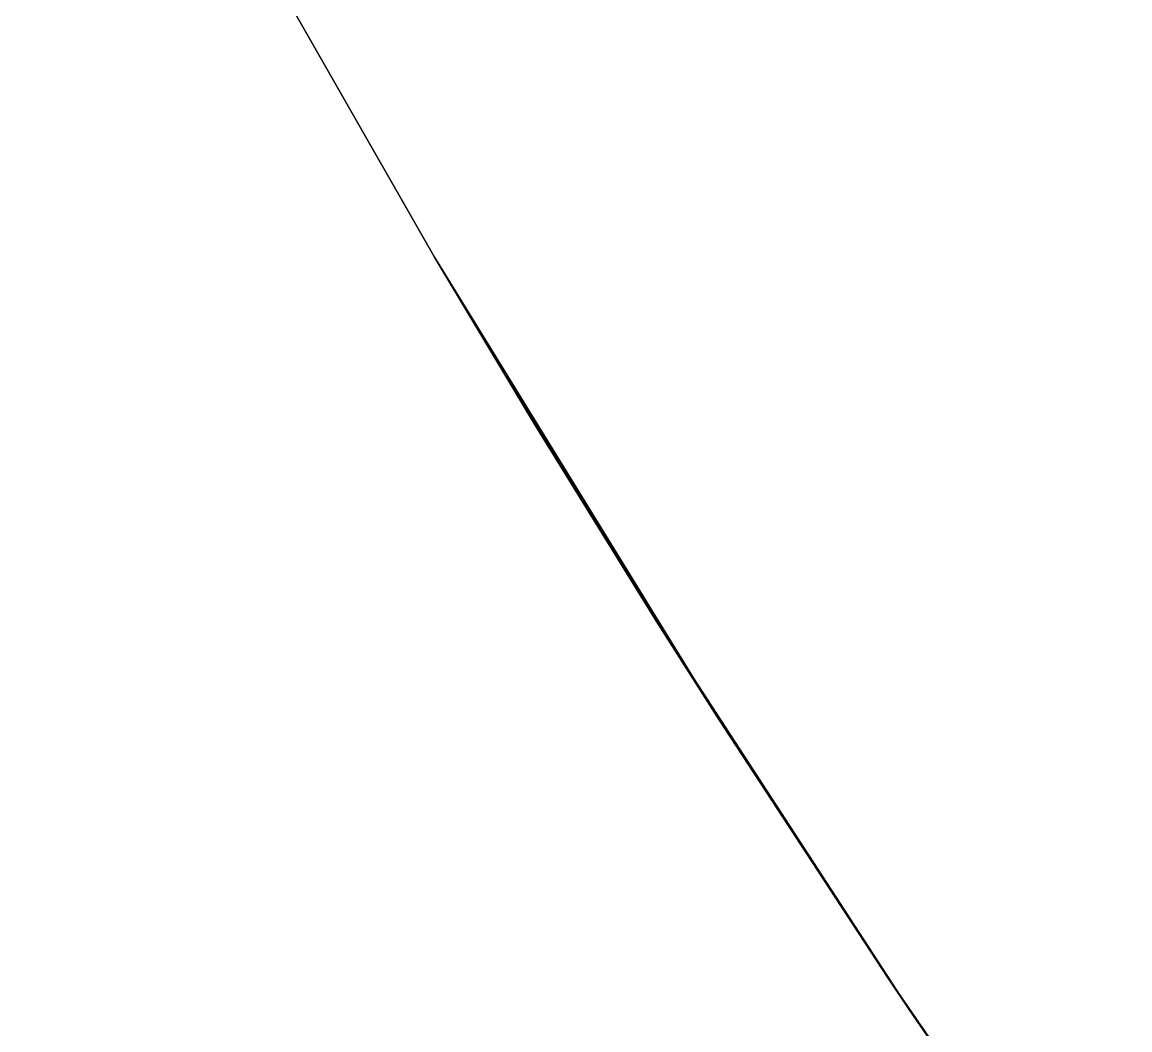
# Model space of a CAD drawing. Header units: metres. Extents: x -17.5 to 17.5, y -17.5 to 17.5.
# Drawn here: x -15.544 to -14.27, y -9.786 to -8.626 of the extents above; entities that cross this region are included whole.
import ezdxf

# ---------------------------------------------------------------- set-up
doc = ezdxf.new("R2010")
doc.units = ezdxf.units.M

msp = doc.modelspace()

# ---------------------------------------------------------------- meshes
at = {"layer": '10', "color": 1}
mesh = msp.add_polyface(dxfattribs=at)
corners = [(-15.313, -8.4712, -20), (-15.313, -8.4712, -19.5), (-15.5443, -8.039, -19.5), (-15.0698, -8.8968, -20), (-15.0698, -8.8968, -19.5), (-14.8147, -9.3153, -20), (-15.313, -8.4712, -19), (-15.5443, -8.039, -19), (-15.0698, -8.8968, -19), (-14.8147, -9.3153, -19.5), (-15.313, -8.4712, -18.5), (-15.5443, -8.039, -18.5), (-15.0698, -8.8968, -18.5), (-14.8147, -9.3153, -19), (-15.313, -8.4712, -18), (-15.5443, -8.039, -18), (-15.0698, -8.8968, -18), (-14.8147, -9.3153, -18.5), (-15.0698, -8.8968, -17.5), (-15.313, -8.4712, -17.5), (-14.8147, -9.3153, -18), (-15.0698, -8.8968, -17), (-15.313, -8.4712, -17), (-14.8147, -9.3153, -17.5), (-15.0698, -8.8968, -16.5), (-15.313, -8.4712, -16.5), (-14.8147, -9.3153, -17), (-14.8147, -9.3153, -16.5), (-15.0698, -8.8968, -16), (-15.313, -8.4712, -16), (-14.8147, -9.3153, -16), (-15.0698, -8.8968, 16), (-15.0698, -8.8968, 16.5), (-15.313, -8.4712, 16.5), (-15.313, -8.4712, 16), (-14.8147, -9.3153, 16), (-14.8147, -9.3153, 16.5), (-15.0698, -8.8968, 17), (-15.313, -8.4712, 17), (-14.8147, -9.3153, 17), (-15.0698, -8.8968, 17.5), (-15.313, -8.4712, 17.5), (-14.8147, -9.3153, 17.5), (-15.0698, -8.8968, 18), (-15.313, -8.4712, 18), (-14.8147, -9.3153, 18), (-15.0698, -8.8968, 18.5), (-15.313, -8.4712, 18.5), (-14.8147, -9.3153, 18.5), (-15.0698, -8.8968, 19), (-15.313, -8.4712, 19), (-14.8147, -9.3153, 19), (-15.0698, -8.8968, 19.5), (-15.313, -8.4712, 19.5), (-14.8147, -9.3153, 19.5), (-15.0698, -8.8968, 20), (-15.313, -8.4712, 20), (-14.8147, -9.3153, 20), (-14.9539, -9.0901, -15.5), (-14.9539, -9.0901, 15.5), (-14.7422, -9.4295, 15.5)]
mesh.append_faces([[corners[k] for k in face] for face in [(0, 1, 2), (3, 4, 1), (0, 3, 1), (3, 5, 4), (1, 6, 7), (4, 8, 6), (1, 4, 6), (4, 9, 8), (6, 10, 11), (8, 12, 10), (6, 8, 10), (8, 13, 12), (10, 14, 15), (12, 16, 14), (10, 12, 14), (12, 17, 16), (16, 18, 19), (14, 16, 19), (16, 20, 18), (18, 21, 22), (19, 18, 22), (18, 23, 21), (21, 24, 25), (22, 21, 25), (26, 27, 24), (21, 26, 24), (24, 28, 29), (25, 24, 29), (27, 30, 28), (24, 27, 28), (31, 32, 33), (34, 31, 33), (35, 36, 32), (31, 35, 32), (32, 37, 38), (33, 32, 38), (36, 39, 37), (32, 36, 37), (37, 40, 41), (38, 37, 41), (39, 42, 40), (37, 39, 40), (40, 43, 44), (41, 40, 44), (42, 45, 43), (40, 42, 43), (43, 46, 47), (44, 43, 47), (45, 48, 46), (43, 45, 46), (46, 49, 50), (47, 46, 50), (48, 51, 49), (46, 48, 49), (49, 52, 53), (50, 49, 53), (51, 54, 52), (49, 51, 52), (52, 55, 56), (53, 52, 56), (54, 57, 55), (52, 54, 55), (28, 30, 58), (59, 60, 31)]], dxfattribs={"color": 1})
mesh = msp.add_polyface(dxfattribs=at)
corners = [(-14.9539, -9.0901, -15.5), (-14.7422, -9.4295, -15.5), (-14.9539, -9.0901, -15), (-14.7422, -9.4295, -15), (-14.9539, -9.0901, -14.5), (-14.7422, -9.4295, -14.5), (-14.9539, -9.0901, -14), (-14.7422, -9.4295, -14), (-14.7422, -9.4295, -13.5), (-14.9539, -9.0901, -13.5), (-14.7422, -9.4295, -13), (-14.9539, -9.0901, -13), (-14.7422, -9.4295, -12.5), (-14.9539, -9.0901, -12.5), (-14.7422, -9.4295, -12), (-14.9539, -9.0901, -12), (-14.7422, -9.4295, -11.5), (-14.9539, -9.0901, -11.5), (-14.7422, -9.4295, -11), (-14.9539, -9.0901, -11), (-14.7422, -9.4295, -10.5), (-14.9539, -9.0901, -10.5), (-14.7422, -9.4295, -10), (-14.9539, -9.0901, -10), (-14.7422, -9.4295, -9.5), (-14.9539, -9.0901, -9.5), (-14.7422, -9.4295, -9), (-14.9539, -9.0901, -9), (-14.7422, -9.4295, -8.5), (-14.9539, -9.0901, -8.5), (-14.7422, -9.4295, -8), (-14.9539, -9.0901, -8), (-14.7422, -9.4295, -7.5), (-14.9539, -9.0901, -7.5), (-14.7422, -9.4295, -7), (-14.9539, -9.0901, -7), (-14.7422, -9.4295, -6.5), (-14.9539, -9.0901, -6.5), (-14.7422, -9.4295, -6), (-14.9539, -9.0901, -6), (-14.7422, -9.4295, -5.5), (-14.9539, -9.0901, -5.5), (-14.7422, -9.4295, -5), (-14.9539, -9.0901, -5), (-14.7422, -9.4295, -4.5), (-14.9539, -9.0901, -4.5), (-14.7422, -9.4295, -4), (-14.9539, -9.0901, -4), (-14.7422, -9.4295, -3.5), (-14.9539, -9.0901, -3.5), (-14.7422, -9.4295, -3), (-14.9539, -9.0901, -3), (-14.7422, -9.4295, -2.5), (-14.9539, -9.0901, -2.5), (-14.7422, -9.4295, -2), (-14.9539, -9.0901, -2), (-14.7422, -9.4295, -1.5), (-14.9539, -9.0901, -1.5), (-14.7422, -9.4295, -1), (-14.9539, -9.0901, -1), (-14.7422, -9.4295, -0.5), (-14.9539, -9.0901, -0.5), (-14.7422, -9.4295), (-14.9539, -9.0901), (-14.7422, -9.4295, 0.5), (-14.9539, -9.0901, 0.5), (-14.7422, -9.4295, 1), (-14.9539, -9.0901, 1), (-14.7422, -9.4295, 1.5), (-14.9539, -9.0901, 1.5), (-14.7422, -9.4295, 2), (-14.9539, -9.0901, 2), (-14.7422, -9.4295, 2.5), (-14.9539, -9.0901, 2.5), (-14.7422, -9.4295, 3), (-14.9539, -9.0901, 3), (-14.7422, -9.4295, 3.5), (-14.9539, -9.0901, 3.5), (-14.7422, -9.4295, 4), (-14.9539, -9.0901, 4), (-14.7422, -9.4295, 4.5), (-14.9539, -9.0901, 4.5), (-14.7422, -9.4295, 5), (-14.9539, -9.0901, 5), (-14.7422, -9.4295, 5.5), (-14.9539, -9.0901, 5.5), (-14.7422, -9.4295, 6), (-14.9539, -9.0901, 6), (-14.7422, -9.4295, 6.5), (-14.9539, -9.0901, 6.5), (-14.7422, -9.4295, 7), (-14.9539, -9.0901, 7), (-14.7422, -9.4295, 7.5), (-14.9539, -9.0901, 7.5), (-14.7422, -9.4295, 8), (-14.9539, -9.0901, 8), (-14.7422, -9.4295, 8.5), (-14.9539, -9.0901, 8.5), (-14.7422, -9.4295, 9), (-14.9539, -9.0901, 9), (-14.7422, -9.4295, 9.5), (-14.9539, -9.0901, 9.5), (-14.7422, -9.4295, 10), (-14.9539, -9.0901, 10), (-14.7422, -9.4295, 10.5), (-14.9539, -9.0901, 10.5), (-14.7422, -9.4295, 11), (-14.9539, -9.0901, 11), (-14.7422, -9.4295, 11.5), (-14.9539, -9.0901, 11.5), (-14.7422, -9.4295, 12), (-14.9539, -9.0901, 12), (-14.7422, -9.4295, 12.5), (-14.9539, -9.0901, 12.5), (-14.7422, -9.4295, 13), (-14.9539, -9.0901, 13), (-14.7422, -9.4295, 13.5), (-14.9539, -9.0901, 13.5), (-14.7422, -9.4295, 14), (-14.9539, -9.0901, 14), (-14.7422, -9.4295, 14.5), (-14.9539, -9.0901, 14.5), (-14.7422, -9.4295, 15), (-14.9539, -9.0901, 15), (-14.7422, -9.4295, 15.5), (-14.9539, -9.0901, 15.5), (-14.8147, -9.3153, -16), (-14.8147, -9.3153, 16), (-15.0698, -8.8968, 16)]
mesh.append_faces([[corners[k] for k in face] for face in [(0, 1, 2), (2, 3, 4), (4, 5, 6), (7, 8, 9), (8, 10, 11), (10, 12, 13), (12, 14, 15), (14, 16, 17), (16, 18, 19), (18, 20, 21), (20, 22, 23), (22, 24, 25), (24, 26, 27), (26, 28, 29), (28, 30, 31), (30, 32, 33), (32, 34, 35), (34, 36, 37), (36, 38, 39), (38, 40, 41), (40, 42, 43), (42, 44, 45), (44, 46, 47), (46, 48, 49), (48, 50, 51), (50, 52, 53), (52, 54, 55), (54, 56, 57), (56, 58, 59), (58, 60, 61), (60, 62, 63), (62, 64, 65), (64, 66, 67), (66, 68, 69), (68, 70, 71), (70, 72, 73), (72, 74, 75), (74, 76, 77), (76, 78, 79), (78, 80, 81), (80, 82, 83), (82, 84, 85), (84, 86, 87), (86, 88, 89), (88, 90, 91), (90, 92, 93), (92, 94, 95), (94, 96, 97), (96, 98, 99), (98, 100, 101), (100, 102, 103), (102, 104, 105), (104, 106, 107), (106, 108, 109), (108, 110, 111), (110, 112, 113), (112, 114, 115), (114, 116, 117), (116, 118, 119), (118, 120, 121), (120, 122, 123), (122, 124, 125), (126, 1, 0), (124, 127, 128)]], dxfattribs={"color": 1})
mesh = msp.add_polyface(dxfattribs=at)
corners = [(-14.8147, -9.3153, -20), (-14.8147, -9.3153, -19.5), (-15.0698, -8.8968, -19.5), (-14.8147, -9.3153, -19), (-15.0698, -8.8968, -19), (-14.8147, -9.3153, -18.5), (-15.0698, -8.8968, -18.5), (-14.8147, -9.3153, -18), (-15.0698, -8.8968, -18), (-14.8147, -9.3153, -17.5), (-15.0698, -8.8968, -17.5), (-14.8147, -9.3153, -17), (-15.0698, -8.8968, -17), (-14.9539, -9.0901, 2), (-14.7422, -9.4295, 2), (-14.9539, -9.0901, 2.5), (-14.7422, -9.4295, 2.5), (-14.9539, -9.0901, 3), (-14.7422, -9.4295, 3), (-14.9539, -9.0901, 3.5), (-14.7422, -9.4295, 3.5), (-14.9539, -9.0901, 4), (-14.7422, -9.4295, 4), (-14.9539, -9.0901, 4.5), (-14.7422, -9.4295, 4.5), (-14.9539, -9.0901, 5), (-14.7422, -9.4295, 5), (-14.9539, -9.0901, 5.5), (-14.7422, -9.4295, 5.5), (-14.9539, -9.0901, 6), (-14.7422, -9.4295, 6), (-14.9539, -9.0901, 6.5), (-14.7422, -9.4295, 6.5), (-14.9539, -9.0901, 7), (-14.7422, -9.4295, 7), (-14.9539, -9.0901, 7.5), (-14.7422, -9.4295, 7.5), (-14.9539, -9.0901, 8), (-14.7422, -9.4295, 8), (-14.9539, -9.0901, 8.5), (-14.7422, -9.4295, 8.5), (-14.9539, -9.0901, 9), (-14.7422, -9.4295, 9), (-14.9539, -9.0901, 9.5), (-14.7422, -9.4295, 9.5), (-14.9539, -9.0901, 10), (-14.7422, -9.4295, 10), (-14.9539, -9.0901, 10.5), (-14.7422, -9.4295, 10.5), (-14.9539, -9.0901, 11), (-14.7422, -9.4295, 11), (-14.9539, -9.0901, 11.5), (-14.7422, -9.4295, 11.5), (-14.9539, -9.0901, 12), (-14.7422, -9.4295, 12), (-14.9539, -9.0901, 12.5), (-14.7422, -9.4295, 12.5), (-14.9539, -9.0901, 13), (-14.7422, -9.4295, 13), (-14.9539, -9.0901, 13.5), (-14.7422, -9.4295, 13.5), (-14.9539, -9.0901, 14), (-14.7422, -9.4295, 14), (-14.9539, -9.0901, 14.5), (-14.7422, -9.4295, 14.5), (-14.9539, -9.0901, 15), (-14.7422, -9.4295, 15), (-14.9539, -9.0901, 15.5)]
mesh.append_faces([[corners[k] for k in face] for face in [(0, 1, 2), (1, 3, 4), (3, 5, 6), (5, 7, 8), (7, 9, 10), (9, 11, 12), (13, 14, 15), (15, 16, 17), (17, 18, 19), (19, 20, 21), (21, 22, 23), (23, 24, 25), (25, 26, 27), (27, 28, 29), (29, 30, 31), (31, 32, 33), (33, 34, 35), (35, 36, 37), (37, 38, 39), (39, 40, 41), (41, 42, 43), (43, 44, 45), (45, 46, 47), (47, 48, 49), (49, 50, 51), (51, 52, 53), (53, 54, 55), (55, 56, 57), (57, 58, 59), (59, 60, 61), (61, 62, 63), (63, 64, 65), (65, 66, 67)]], dxfattribs={"color": 1})
mesh = msp.add_polyface(dxfattribs=at)
corners = [(-14.8147, -9.3153, -20), (-14.548, -9.7266, -20), (-14.8147, -9.3153, -19.5), (-14.548, -9.7266, -19.5), (-14.8147, -9.3153, -19), (-14.548, -9.7266, -19), (-14.8147, -9.3153, -18.5), (-14.548, -9.7266, -18.5), (-14.8147, -9.3153, -18), (-14.548, -9.7266, -18), (-14.8147, -9.3153, -17.5), (-14.548, -9.7266, -17.5), (-14.8147, -9.3153, -17), (-14.548, -9.7266, -17), (-14.8147, -9.3153, -16.5), (-14.548, -9.7266, -16.5), (-14.8147, -9.3153, -16), (-14.7422, -9.4295, -15.5), (-14.7422, -9.4295, -15), (-14.9539, -9.0901, -15), (-14.7422, -9.4295, -14.5), (-14.9539, -9.0901, -14.5), (-14.7422, -9.4295, -14), (-14.9539, -9.0901, -14), (-14.7422, -9.4295, 9.5), (-14.5229, -9.764, 9.5), (-14.7422, -9.4295, 10), (-14.5229, -9.764, 10), (-14.7422, -9.4295, 10.5), (-14.5229, -9.764, 10.5), (-14.7422, -9.4295, 11), (-14.5229, -9.764, 11), (-14.7422, -9.4295, 11.5), (-14.5229, -9.764, 11.5), (-14.7422, -9.4295, 12), (-14.5229, -9.764, 12), (-14.7422, -9.4295, 12.5), (-14.5229, -9.764, 12.5), (-14.7422, -9.4295, 13), (-14.5229, -9.764, 13), (-14.7422, -9.4295, 13.5), (-14.5229, -9.764, 13.5), (-14.7422, -9.4295, 14), (-14.5229, -9.764, 14), (-14.7422, -9.4295, 14.5), (-14.5229, -9.764, 14.5), (-14.7422, -9.4295, 15), (-14.5229, -9.764, 15), (-14.7422, -9.4295, 15.5), (-14.8147, -9.3153, 16), (-14.548, -9.7266, 16), (-14.8147, -9.3153, 16.5), (-14.548, -9.7266, 16.5), (-14.8147, -9.3153, 17), (-14.548, -9.7266, 17), (-14.8147, -9.3153, 17.5), (-14.548, -9.7266, 17.5), (-14.8147, -9.3153, 18), (-14.548, -9.7266, 18), (-14.8147, -9.3153, 18.5), (-14.548, -9.7266, 18.5), (-14.8147, -9.3153, 19), (-14.548, -9.7266, 19), (-14.8147, -9.3153, 19.5), (-14.548, -9.7266, 19.5), (-14.8147, -9.3153, 20), (-14.548, -9.7266, -16), (-14.5229, -9.764, 15.5)]
mesh.append_faces([[corners[k] for k in face] for face in [(0, 1, 2), (2, 3, 4), (4, 5, 6), (6, 7, 8), (8, 9, 10), (10, 11, 12), (12, 13, 14), (14, 15, 16), (17, 18, 19), (18, 20, 21), (20, 22, 23), (24, 25, 26), (26, 27, 28), (28, 29, 30), (30, 31, 32), (32, 33, 34), (34, 35, 36), (36, 37, 38), (38, 39, 40), (40, 41, 42), (42, 43, 44), (44, 45, 46), (46, 47, 48), (49, 50, 51), (51, 52, 53), (53, 54, 55), (55, 56, 57), (57, 58, 59), (59, 60, 61), (61, 62, 63), (63, 64, 65), (16, 66, 17), (48, 67, 49)]], dxfattribs={"color": 1})
mesh = msp.add_polyface(dxfattribs=at)
corners = [(-14.9539, -9.0901, -14), (-14.7422, -9.4295, -14), (-14.9539, -9.0901, -13.5), (-14.7422, -9.4295, -13.5), (-14.9539, -9.0901, -13), (-14.7422, -9.4295, -13), (-14.9539, -9.0901, -12.5), (-14.7422, -9.4295, -12.5), (-14.9539, -9.0901, -12), (-14.7422, -9.4295, -12), (-14.9539, -9.0901, -11.5), (-14.7422, -9.4295, -11.5), (-14.9539, -9.0901, -11), (-14.7422, -9.4295, -11), (-14.9539, -9.0901, -10.5), (-14.7422, -9.4295, -10.5), (-14.9539, -9.0901, -10), (-14.7422, -9.4295, -10), (-14.9539, -9.0901, -9.5), (-14.7422, -9.4295, -9.5), (-14.9539, -9.0901, -9), (-14.7422, -9.4295, -9), (-14.9539, -9.0901, -8.5), (-14.7422, -9.4295, -8.5), (-14.9539, -9.0901, -8), (-14.7422, -9.4295, -8), (-14.9539, -9.0901, -7.5), (-14.7422, -9.4295, -7.5), (-14.9539, -9.0901, -7), (-14.7422, -9.4295, -7), (-14.9539, -9.0901, -6.5), (-14.7422, -9.4295, -6.5), (-14.9539, -9.0901, -6), (-14.7422, -9.4295, -6), (-14.9539, -9.0901, -5.5), (-14.7422, -9.4295, -5.5), (-14.9539, -9.0901, -5), (-14.7422, -9.4295, -5), (-14.9539, -9.0901, -4.5), (-14.7422, -9.4295, -4.5), (-14.9539, -9.0901, -4), (-14.7422, -9.4295, -4), (-14.9539, -9.0901, -3.5), (-14.7422, -9.4295, -3.5), (-14.9539, -9.0901, -3), (-14.7422, -9.4295, -3), (-14.9539, -9.0901, -2.5), (-14.7422, -9.4295, -2.5), (-14.9539, -9.0901, -2), (-14.7422, -9.4295, -2), (-14.9539, -9.0901, -1.5), (-14.7422, -9.4295, -1.5), (-14.9539, -9.0901, -1), (-14.7422, -9.4295, -1), (-14.9539, -9.0901, -0.5), (-14.7422, -9.4295, -0.5), (-14.9539, -9.0901), (-14.7422, -9.4295), (-14.9539, -9.0901, 0.5), (-14.7422, -9.4295, 0.5), (-14.9539, -9.0901, 1), (-14.7422, -9.4295, 1), (-14.9539, -9.0901, 1.5), (-14.7422, -9.4295, 1.5), (-14.9539, -9.0901, 2)]
mesh.append_faces([[corners[k] for k in face] for face in [(0, 1, 2), (2, 3, 4), (4, 5, 6), (6, 7, 8), (8, 9, 10), (10, 11, 12), (12, 13, 14), (14, 15, 16), (16, 17, 18), (18, 19, 20), (20, 21, 22), (22, 23, 24), (24, 25, 26), (26, 27, 28), (28, 29, 30), (30, 31, 32), (32, 33, 34), (34, 35, 36), (36, 37, 38), (38, 39, 40), (40, 41, 42), (42, 43, 44), (44, 45, 46), (46, 47, 48), (48, 49, 50), (50, 51, 52), (52, 53, 54), (54, 55, 56), (56, 57, 58), (58, 59, 60), (60, 61, 62), (62, 63, 64)]], dxfattribs={"color": 1})
mesh = msp.add_polyface(dxfattribs=at)
corners = [(-14.548, -9.7266, -20), (-14.548, -9.7266, -19.5), (-14.8147, -9.3153, -19.5), (-14.548, -9.7266, -19), (-14.8147, -9.3153, -19), (-14.548, -9.7266, -18.5), (-14.8147, -9.3153, -18.5), (-14.548, -9.7266, -18), (-14.8147, -9.3153, -18), (-14.548, -9.7266, -17.5), (-14.8147, -9.3153, -17.5), (-14.548, -9.7266, -17), (-14.8147, -9.3153, -17), (-14.548, -9.7266, -16.5), (-14.8147, -9.3153, -16.5), (-14.548, -9.7266, -16), (-14.8147, -9.3153, -16), (-14.7422, -9.4295, -15.5), (-14.5229, -9.764, -15.5), (-14.7422, -9.4295, -15), (-14.5229, -9.764, -15), (-14.7422, -9.4295, -14.5), (-14.5229, -9.764, -14.5), (-14.7422, -9.4295, -14), (-14.5229, -9.764, -14), (-14.7422, -9.4295, -13.5), (-14.5229, -9.764, -13.5), (-14.7422, -9.4295, -13), (-14.5229, -9.764, -13), (-14.7422, -9.4295, -12.5), (-14.5229, -9.764, -12.5), (-14.7422, -9.4295, -12), (-14.5229, -9.764, -12), (-14.7422, -9.4295, -11.5), (-14.5229, -9.764, -11.5), (-14.7422, -9.4295, -11), (-14.5229, -9.764, -11), (-14.7422, -9.4295, -10.5), (-14.5229, -9.764, -10.5), (-14.7422, -9.4295, -10), (-14.5229, -9.764, -10), (-14.7422, -9.4295, -9.5), (-14.5229, -9.764, -9.5), (-14.7422, -9.4295, -9), (-14.5229, -9.764, -9), (-14.7422, -9.4295, -8.5), (-14.5229, -9.764, -8.5), (-14.7422, -9.4295, -8), (-14.5229, -9.764, -8), (-14.7422, -9.4295, -7.5), (-14.5229, -9.764, -7.5), (-14.7422, -9.4295, -7), (-14.5229, -9.764, -7), (-14.7422, -9.4295, -6.5), (-14.5229, -9.764, 1.5), (-14.5229, -9.764, 2), (-14.7422, -9.4295, 2), (-14.5229, -9.764, 2.5), (-14.7422, -9.4295, 2.5), (-14.5229, -9.764, 3), (-14.7422, -9.4295, 3), (-14.5229, -9.764, 3.5), (-14.7422, -9.4295, 3.5), (-14.5229, -9.764, 4), (-14.7422, -9.4295, 4), (-14.5229, -9.764, 4.5), (-14.7422, -9.4295, 4.5), (-14.5229, -9.764, 5), (-14.7422, -9.4295, 5), (-14.5229, -9.764, 5.5), (-14.7422, -9.4295, 5.5), (-14.5229, -9.764, 6), (-14.7422, -9.4295, 6), (-14.5229, -9.764, 6.5), (-14.7422, -9.4295, 6.5), (-14.5229, -9.764, 7), (-14.7422, -9.4295, 7), (-14.5229, -9.764, 7.5), (-14.7422, -9.4295, 7.5), (-14.5229, -9.764, 8), (-14.7422, -9.4295, 8), (-14.5229, -9.764, 8.5), (-14.7422, -9.4295, 8.5), (-14.5229, -9.764, 9), (-14.7422, -9.4295, 9), (-14.5229, -9.764, 9.5), (-14.7422, -9.4295, 9.5), (-14.5229, -9.764, 10), (-14.7422, -9.4295, 10), (-14.5229, -9.764, 10.5), (-14.7422, -9.4295, 10.5), (-14.5229, -9.764, 11), (-14.7422, -9.4295, 11), (-14.5229, -9.764, 11.5), (-14.7422, -9.4295, 11.5), (-14.5229, -9.764, 12), (-14.7422, -9.4295, 12), (-14.5229, -9.764, 12.5), (-14.7422, -9.4295, 12.5), (-14.5229, -9.764, 13), (-14.7422, -9.4295, 13), (-14.5229, -9.764, 13.5), (-14.7422, -9.4295, 13.5), (-14.5229, -9.764, 14), (-14.7422, -9.4295, 14), (-14.5229, -9.764, 14.5), (-14.7422, -9.4295, 14.5), (-14.5229, -9.764, 15), (-14.7422, -9.4295, 15), (-14.5229, -9.764, 15.5), (-14.7422, -9.4295, 15.5), (-14.548, -9.7266, 16), (-14.548, -9.7266, 16.5), (-14.8147, -9.3153, 16.5), (-14.548, -9.7266, 17), (-14.8147, -9.3153, 17), (-14.548, -9.7266, 17.5), (-14.8147, -9.3153, 17.5), (-14.548, -9.7266, 18), (-14.8147, -9.3153, 18), (-14.548, -9.7266, 18.5), (-14.8147, -9.3153, 18.5), (-14.548, -9.7266, 19), (-14.8147, -9.3153, 19), (-14.548, -9.7266, 19.5), (-14.8147, -9.3153, 19.5), (-14.548, -9.7266, 20), (-14.8147, -9.3153, 20), (-14.8147, -9.3153, 16)]
mesh.append_faces([[corners[k] for k in face] for face in [(0, 1, 2), (1, 3, 4), (3, 5, 6), (5, 7, 8), (7, 9, 10), (9, 11, 12), (11, 13, 14), (13, 15, 16), (17, 18, 19), (19, 20, 21), (21, 22, 23), (23, 24, 25), (25, 26, 27), (27, 28, 29), (29, 30, 31), (31, 32, 33), (33, 34, 35), (35, 36, 37), (37, 38, 39), (39, 40, 41), (41, 42, 43), (43, 44, 45), (45, 46, 47), (47, 48, 49), (49, 50, 51), (51, 52, 53), (54, 55, 56), (55, 57, 58), (57, 59, 60), (59, 61, 62), (61, 63, 64), (63, 65, 66), (65, 67, 68), (67, 69, 70), (69, 71, 72), (71, 73, 74), (73, 75, 76), (75, 77, 78), (77, 79, 80), (79, 81, 82), (81, 83, 84), (83, 85, 86), (85, 87, 88), (87, 89, 90), (89, 91, 92), (91, 93, 94), (93, 95, 96), (95, 97, 98), (97, 99, 100), (99, 101, 102), (101, 103, 104), (103, 105, 106), (105, 107, 108), (107, 109, 110), (111, 112, 113), (112, 114, 115), (114, 116, 117), (116, 118, 119), (118, 120, 121), (120, 122, 123), (122, 124, 125), (124, 126, 127), (15, 18, 17), (109, 111, 128)]], dxfattribs={"color": 1})
mesh = msp.add_polyface(dxfattribs=at)
corners = [(-14.548, -9.7266, -20), (-14.2699, -10.1302, -20), (-14.548, -9.7266, -19.5), (-14.2699, -10.1302, -19.5), (-14.548, -9.7266, -19), (-14.2699, -10.1302, -19), (-14.548, -9.7266, -18.5), (-14.2699, -10.1302, -18.5), (-14.548, -9.7266, -18), (-14.2699, -10.1302, -18), (-14.548, -9.7266, -17.5), (-14.2699, -10.1302, -17.5), (-14.548, -9.7266, -17), (-14.2699, -10.1302, -17), (-14.548, -9.7266, -16.5), (-14.2699, -10.1302, -16.5), (-14.548, -9.7266, -16), (-14.5229, -9.764, -15.5), (-14.5229, -9.764, -15), (-14.7422, -9.4295, -15), (-14.5229, -9.764, 9), (-14.2959, -10.0934, 9), (-14.5229, -9.764, 9.5), (-14.2959, -10.0934, 9.5), (-14.5229, -9.764, 10), (-14.2959, -10.0934, 10), (-14.5229, -9.764, 10.5), (-14.2959, -10.0934, 10.5), (-14.5229, -9.764, 11), (-14.2959, -10.0934, 11), (-14.5229, -9.764, 11.5), (-14.2959, -10.0934, 11.5), (-14.5229, -9.764, 12), (-14.2959, -10.0934, 12), (-14.5229, -9.764, 12.5), (-14.2959, -10.0934, 12.5), (-14.5229, -9.764, 13), (-14.2959, -10.0934, 13), (-14.5229, -9.764, 13.5), (-14.2959, -10.0934, 13.5), (-14.5229, -9.764, 14), (-14.2959, -10.0934, 14), (-14.5229, -9.764, 14.5), (-14.2959, -10.0934, 14.5), (-14.5229, -9.764, 15), (-14.2959, -10.0934, 15), (-14.5229, -9.764, 15.5), (-14.548, -9.7266, 16), (-14.2699, -10.1302, 16), (-14.548, -9.7266, 16.5), (-14.2699, -10.1302, 16.5), (-14.548, -9.7266, 17), (-14.2699, -10.1302, 17), (-14.548, -9.7266, 17.5), (-14.2699, -10.1302, 17.5), (-14.548, -9.7266, 18), (-14.2699, -10.1302, 18), (-14.548, -9.7266, 18.5), (-14.2699, -10.1302, 18.5), (-14.548, -9.7266, 19), (-14.2699, -10.1302, 19), (-14.548, -9.7266, 19.5), (-14.2699, -10.1302, 19.5), (-14.548, -9.7266, 20), (-14.2699, -10.1302, -16), (-14.2959, -10.0934, 15.5)]
mesh.append_faces([[corners[k] for k in face] for face in [(0, 1, 2), (2, 3, 4), (4, 5, 6), (6, 7, 8), (8, 9, 10), (10, 11, 12), (12, 13, 14), (14, 15, 16), (17, 18, 19), (20, 21, 22), (22, 23, 24), (24, 25, 26), (26, 27, 28), (28, 29, 30), (30, 31, 32), (32, 33, 34), (34, 35, 36), (36, 37, 38), (38, 39, 40), (40, 41, 42), (42, 43, 44), (44, 45, 46), (47, 48, 49), (49, 50, 51), (51, 52, 53), (53, 54, 55), (55, 56, 57), (57, 58, 59), (59, 60, 61), (61, 62, 63), (16, 64, 17), (46, 65, 47)]], dxfattribs={"color": 1})
mesh = msp.add_polyface(dxfattribs=at)
corners = [(-14.5229, -9.764, -15), (-14.5229, -9.764, -14.5), (-14.7422, -9.4295, -14.5), (-14.5229, -9.764, -14), (-14.7422, -9.4295, -14), (-14.5229, -9.764, -13.5), (-14.7422, -9.4295, -13.5), (-14.5229, -9.764, -13), (-14.7422, -9.4295, -13), (-14.5229, -9.764, -12.5), (-14.7422, -9.4295, -12.5), (-14.5229, -9.764, -12), (-14.7422, -9.4295, -12), (-14.5229, -9.764, -11.5), (-14.7422, -9.4295, -11.5), (-14.5229, -9.764, -11), (-14.7422, -9.4295, -11), (-14.5229, -9.764, -10.5), (-14.7422, -9.4295, -10.5), (-14.5229, -9.764, -10), (-14.7422, -9.4295, -10), (-14.5229, -9.764, -9.5), (-14.7422, -9.4295, -9.5), (-14.5229, -9.764, -9), (-14.7422, -9.4295, -9), (-14.5229, -9.764, -8.5), (-14.7422, -9.4295, -8.5), (-14.5229, -9.764, -8), (-14.7422, -9.4295, -8), (-14.5229, -9.764, -7.5), (-14.7422, -9.4295, -7.5), (-14.5229, -9.764, -7), (-14.7422, -9.4295, -7), (-14.5229, -9.764, -6.5), (-14.7422, -9.4295, -6.5), (-14.5229, -9.764, -6), (-14.7422, -9.4295, -6), (-14.5229, -9.764, -5.5), (-14.7422, -9.4295, -5.5), (-14.5229, -9.764, -5), (-14.7422, -9.4295, -5), (-14.5229, -9.764, -4.5), (-14.7422, -9.4295, -4.5), (-14.5229, -9.764, -4), (-14.7422, -9.4295, -4), (-14.5229, -9.764, -3.5), (-14.7422, -9.4295, -3.5), (-14.5229, -9.764, -3), (-14.7422, -9.4295, -3), (-14.5229, -9.764, -2.5), (-14.7422, -9.4295, -2.5), (-14.5229, -9.764, -2), (-14.7422, -9.4295, -2), (-14.5229, -9.764, -1.5), (-14.7422, -9.4295, -1.5), (-14.5229, -9.764, -1), (-14.7422, -9.4295, -1), (-14.5229, -9.764, -0.5), (-14.7422, -9.4295, -0.5), (-14.5229, -9.764), (-14.7422, -9.4295), (-14.5229, -9.764, 0.5), (-14.7422, -9.4295, 0.5), (-14.5229, -9.764, 1), (-14.7422, -9.4295, 1), (-14.5229, -9.764, 1.5), (-14.7422, -9.4295, 1.5)]
mesh.append_faces([[corners[k] for k in face] for face in [(0, 1, 2), (1, 3, 4), (3, 5, 6), (5, 7, 8), (7, 9, 10), (9, 11, 12), (11, 13, 14), (13, 15, 16), (15, 17, 18), (17, 19, 20), (19, 21, 22), (21, 23, 24), (23, 25, 26), (25, 27, 28), (27, 29, 30), (29, 31, 32), (31, 33, 34), (33, 35, 36), (35, 37, 38), (37, 39, 40), (39, 41, 42), (41, 43, 44), (43, 45, 46), (45, 47, 48), (47, 49, 50), (49, 51, 52), (51, 53, 54), (53, 55, 56), (55, 57, 58), (57, 59, 60), (59, 61, 62), (61, 63, 64), (63, 65, 66)]], dxfattribs={"color": 1})
mesh = msp.add_polyface(dxfattribs=at)
corners = [(-14.7422, -9.4295, -6.5), (-14.5229, -9.764, -6.5), (-14.7422, -9.4295, -6), (-14.5229, -9.764, -6), (-14.7422, -9.4295, -5.5), (-14.5229, -9.764, -5.5), (-14.7422, -9.4295, -5), (-14.5229, -9.764, -5), (-14.7422, -9.4295, -4.5), (-14.5229, -9.764, -4.5), (-14.7422, -9.4295, -4), (-14.5229, -9.764, -4), (-14.7422, -9.4295, -3.5), (-14.5229, -9.764, -3.5), (-14.7422, -9.4295, -3), (-14.5229, -9.764, -3), (-14.7422, -9.4295, -2.5), (-14.5229, -9.764, -2.5), (-14.7422, -9.4295, -2), (-14.5229, -9.764, -2), (-14.7422, -9.4295, -1.5), (-14.5229, -9.764, -1.5), (-14.7422, -9.4295, -1), (-14.5229, -9.764, -1), (-14.7422, -9.4295, -0.5), (-14.5229, -9.764, -0.5), (-14.7422, -9.4295), (-14.5229, -9.764), (-14.7422, -9.4295, 0.5), (-14.5229, -9.764, 0.5), (-14.7422, -9.4295, 1), (-14.5229, -9.764, 1), (-14.7422, -9.4295, 1.5), (-14.5229, -9.764, 1.5), (-14.7422, -9.4295, 2), (-14.5229, -9.764, 2), (-14.7422, -9.4295, 2.5), (-14.5229, -9.764, 2.5), (-14.7422, -9.4295, 3), (-14.5229, -9.764, 3), (-14.7422, -9.4295, 3.5), (-14.5229, -9.764, 3.5), (-14.7422, -9.4295, 4), (-14.5229, -9.764, 4), (-14.7422, -9.4295, 4.5), (-14.5229, -9.764, 4.5), (-14.7422, -9.4295, 5), (-14.5229, -9.764, 5), (-14.7422, -9.4295, 5.5), (-14.5229, -9.764, 5.5), (-14.7422, -9.4295, 6), (-14.5229, -9.764, 6), (-14.7422, -9.4295, 6.5), (-14.5229, -9.764, 6.5), (-14.7422, -9.4295, 7), (-14.5229, -9.764, 7), (-14.7422, -9.4295, 7.5), (-14.5229, -9.764, 7.5), (-14.7422, -9.4295, 8), (-14.5229, -9.764, 8), (-14.7422, -9.4295, 8.5), (-14.5229, -9.764, 8.5), (-14.7422, -9.4295, 9), (-14.5229, -9.764, 9), (-14.7422, -9.4295, 9.5)]
mesh.append_faces([[corners[k] for k in face] for face in [(0, 1, 2), (2, 3, 4), (4, 5, 6), (6, 7, 8), (8, 9, 10), (10, 11, 12), (12, 13, 14), (14, 15, 16), (16, 17, 18), (18, 19, 20), (20, 21, 22), (22, 23, 24), (24, 25, 26), (26, 27, 28), (28, 29, 30), (30, 31, 32), (32, 33, 34), (34, 35, 36), (36, 37, 38), (38, 39, 40), (40, 41, 42), (42, 43, 44), (44, 45, 46), (46, 47, 48), (48, 49, 50), (50, 51, 52), (52, 53, 54), (54, 55, 56), (56, 57, 58), (58, 59, 60), (60, 61, 62), (62, 63, 64)]], dxfattribs={"color": 1})
mesh = msp.add_polyface(dxfattribs=at)
corners = [(-14.2699, -10.1302, -20), (-14.2699, -10.1302, -19.5), (-14.548, -9.7266, -19.5), (-14.2699, -10.1302, -19), (-14.548, -9.7266, -19), (-14.2699, -10.1302, -18.5), (-14.548, -9.7266, -18.5), (-14.2699, -10.1302, -18), (-14.548, -9.7266, -18), (-14.2699, -10.1302, -17.5), (-14.548, -9.7266, -17.5), (-14.2699, -10.1302, -17), (-14.548, -9.7266, -17), (-14.2699, -10.1302, -16.5), (-14.548, -9.7266, -16.5), (-14.2699, -10.1302, -16), (-14.548, -9.7266, -16), (-14.2959, -10.0934, -15.5), (-14.2959, -10.0934, -15), (-14.5229, -9.764, -15), (-14.2959, -10.0934, -14.5), (-14.5229, -9.764, -14.5), (-14.2959, -10.0934, -14), (-14.5229, -9.764, -14), (-14.2959, -10.0934, -13.5), (-14.5229, -9.764, -13.5), (-14.2959, -10.0934, -13), (-14.5229, -9.764, -13), (-14.2959, -10.0934, -12.5), (-14.5229, -9.764, -12.5), (-14.2959, -10.0934, -12), (-14.5229, -9.764, -12), (-14.2959, -10.0934, -11.5), (-14.5229, -9.764, -11.5), (-14.2959, -10.0934, -11), (-14.5229, -9.764, -11), (-14.2959, -10.0934, -10.5), (-14.5229, -9.764, -10.5), (-14.2959, -10.0934, -10), (-14.5229, -9.764, -10), (-14.2959, -10.0934, -9.5), (-14.5229, -9.764, -9.5), (-14.2959, -10.0934, -9), (-14.5229, -9.764, -9), (-14.2959, -10.0934, -8.5), (-14.5229, -9.764, -8.5), (-14.2959, -10.0934, -8), (-14.5229, -9.764, -8), (-14.2699, -10.1302, 16), (-14.2699, -10.1302, 16.5), (-14.548, -9.7266, 16.5), (-14.2699, -10.1302, 17), (-14.548, -9.7266, 17), (-14.2699, -10.1302, 17.5), (-14.548, -9.7266, 17.5), (-14.2699, -10.1302, 18), (-14.548, -9.7266, 18), (-14.2699, -10.1302, 18.5), (-14.548, -9.7266, 18.5), (-14.2699, -10.1302, 19), (-14.548, -9.7266, 19), (-14.2699, -10.1302, 19.5), (-14.548, -9.7266, 19.5), (-14.2699, -10.1302, 20), (-14.548, -9.7266, 20), (-14.5229, -9.764, -15.5)]
mesh.append_faces([[corners[k] for k in face] for face in [(0, 1, 2), (1, 3, 4), (3, 5, 6), (5, 7, 8), (7, 9, 10), (9, 11, 12), (11, 13, 14), (13, 15, 16), (17, 18, 19), (18, 20, 21), (20, 22, 23), (22, 24, 25), (24, 26, 27), (26, 28, 29), (28, 30, 31), (30, 32, 33), (32, 34, 35), (34, 36, 37), (36, 38, 39), (38, 40, 41), (40, 42, 43), (42, 44, 45), (44, 46, 47), (48, 49, 50), (49, 51, 52), (51, 53, 54), (53, 55, 56), (55, 57, 58), (57, 59, 60), (59, 61, 62), (61, 63, 64), (15, 17, 65)]], dxfattribs={"color": 1})
mesh = msp.add_polyface(dxfattribs=at)
corners = [(-14.5229, -9.764, -15.5), (-14.2959, -10.0934, -15.5), (-14.5229, -9.764, -15), (-14.2959, -10.0934, -15), (-14.5229, -9.764, -14.5), (-14.2959, -10.0934, -14.5), (-14.5229, -9.764, -14), (-14.2959, -10.0934, -14), (-14.5229, -9.764, -13.5), (-14.2959, -10.0934, -13.5), (-14.5229, -9.764, -13), (-14.2959, -10.0934, -13), (-14.5229, -9.764, -12.5), (-14.2959, -10.0934, -12.5), (-14.5229, -9.764, -12), (-14.2959, -10.0934, -12), (-14.5229, -9.764, -11.5), (-14.2959, -10.0934, -11.5), (-14.5229, -9.764, -11), (-14.2959, -10.0934, -11), (-14.5229, -9.764, -10.5), (-14.2959, -10.0934, -10.5), (-14.5229, -9.764, -10), (-14.2959, -10.0934, -10), (-14.5229, -9.764, -9.5), (-14.2959, -10.0934, -9.5), (-14.5229, -9.764, -9), (-14.2959, -10.0934, -9), (-14.5229, -9.764, -8.5), (-14.2959, -10.0934, -8.5), (-14.5229, -9.764, -8), (-14.2959, -10.0934, -8), (-14.5229, -9.764, -7.5), (-14.2959, -10.0934, -7.5), (-14.5229, -9.764, -7), (-14.2959, -10.0934, -7), (-14.5229, -9.764, -6.5), (-14.2959, -10.0934, -6.5), (-14.5229, -9.764, -6), (-14.2959, -10.0934, -6), (-14.5229, -9.764, -5.5), (-14.2959, -10.0934, -5.5), (-14.5229, -9.764, -5), (-14.2959, -10.0934, -5), (-14.5229, -9.764, -4.5), (-14.2959, -10.0934, -4.5), (-14.5229, -9.764, -4), (-14.2959, -10.0934, -4), (-14.5229, -9.764, -3.5), (-14.2959, -10.0934, -3.5), (-14.5229, -9.764, -3), (-14.2959, -10.0934, -3), (-14.5229, -9.764, -2.5), (-14.2959, -10.0934, -2.5), (-14.5229, -9.764, -2), (-14.2959, -10.0934, -2), (-14.5229, -9.764, -1.5), (-14.2959, -10.0934, -1.5), (-14.5229, -9.764, -1), (-14.2959, -10.0934, -1), (-14.5229, -9.764, -0.5), (-14.2959, -10.0934, -0.5), (-14.5229, -9.764), (-14.2959, -10.0934), (-14.5229, -9.764, 0.5), (-14.2959, -10.0934, 0.5), (-14.5229, -9.764, 1), (-14.2959, -10.0934, 1), (-14.5229, -9.764, 1.5), (-14.2959, -10.0934, 1.5), (-14.5229, -9.764, 2), (-14.2959, -10.0934, 2), (-14.5229, -9.764, 2.5), (-14.2959, -10.0934, 2.5), (-14.5229, -9.764, 3), (-14.2959, -10.0934, 3), (-14.5229, -9.764, 3.5), (-14.2959, -10.0934, 3.5), (-14.5229, -9.764, 4), (-14.2959, -10.0934, 4), (-14.5229, -9.764, 4.5), (-14.2959, -10.0934, 4.5), (-14.5229, -9.764, 5), (-14.2959, -10.0934, 5), (-14.5229, -9.764, 5.5), (-14.2959, -10.0934, 5.5), (-14.5229, -9.764, 6), (-14.2959, -10.0934, 6), (-14.5229, -9.764, 6.5), (-14.2959, -10.0934, 6.5), (-14.5229, -9.764, 7), (-14.2959, -10.0934, 7), (-14.5229, -9.764, 7.5), (-14.2959, -10.0934, 7.5), (-14.5229, -9.764, 8), (-14.2959, -10.0934, 8), (-14.5229, -9.764, 8.5), (-14.2959, -10.0934, 8.5), (-14.2959, -10.0934, 9), (-14.5229, -9.764, 9), (-14.2959, -10.0934, 9.5), (-14.5229, -9.764, 9.5), (-14.2959, -10.0934, 10), (-14.5229, -9.764, 10), (-14.2959, -10.0934, 10.5), (-14.5229, -9.764, 10.5), (-14.2959, -10.0934, 11), (-14.5229, -9.764, 11), (-14.2959, -10.0934, 11.5), (-14.5229, -9.764, 11.5), (-14.2959, -10.0934, 12), (-14.5229, -9.764, 12), (-14.2959, -10.0934, 12.5), (-14.5229, -9.764, 12.5), (-14.2959, -10.0934, 13), (-14.5229, -9.764, 13), (-14.2959, -10.0934, 13.5), (-14.5229, -9.764, 13.5), (-14.2959, -10.0934, 14), (-14.5229, -9.764, 14), (-14.2959, -10.0934, 14.5), (-14.5229, -9.764, 14.5), (-14.2959, -10.0934, 15), (-14.5229, -9.764, 15), (-14.2959, -10.0934, 15.5), (-14.5229, -9.764, 15.5), (-14.2699, -10.1302, 16), (-14.548, -9.7266, 16)]
mesh.append_faces([[corners[k] for k in face] for face in [(0, 1, 2), (2, 3, 4), (4, 5, 6), (6, 7, 8), (8, 9, 10), (10, 11, 12), (12, 13, 14), (14, 15, 16), (16, 17, 18), (18, 19, 20), (20, 21, 22), (22, 23, 24), (24, 25, 26), (26, 27, 28), (28, 29, 30), (30, 31, 32), (32, 33, 34), (34, 35, 36), (36, 37, 38), (38, 39, 40), (40, 41, 42), (42, 43, 44), (44, 45, 46), (46, 47, 48), (48, 49, 50), (50, 51, 52), (52, 53, 54), (54, 55, 56), (56, 57, 58), (58, 59, 60), (60, 61, 62), (62, 63, 64), (64, 65, 66), (66, 67, 68), (68, 69, 70), (70, 71, 72), (72, 73, 74), (74, 75, 76), (76, 77, 78), (78, 79, 80), (80, 81, 82), (82, 83, 84), (84, 85, 86), (86, 87, 88), (88, 89, 90), (90, 91, 92), (92, 93, 94), (94, 95, 96), (97, 98, 99), (96, 97, 99), (98, 100, 101), (100, 102, 103), (102, 104, 105), (104, 106, 107), (106, 108, 109), (108, 110, 111), (110, 112, 113), (112, 114, 115), (114, 116, 117), (116, 118, 119), (118, 120, 121), (120, 122, 123), (122, 124, 125), (124, 126, 127)]], dxfattribs={"color": 1})
mesh = msp.add_polyface(dxfattribs=at)
corners = [(-14.2959, -10.0934, -8), (-14.2959, -10.0934, -7.5), (-14.5229, -9.764, -7.5), (-14.2959, -10.0934, -7), (-14.5229, -9.764, -7), (-14.2959, -10.0934, -6.5), (-14.5229, -9.764, -6.5), (-14.2959, -10.0934, -6), (-14.5229, -9.764, -6), (-14.2959, -10.0934, -5.5), (-14.5229, -9.764, -5.5), (-14.2959, -10.0934, -5), (-14.5229, -9.764, -5), (-14.2959, -10.0934, -4.5), (-14.5229, -9.764, -4.5), (-14.2959, -10.0934, -4), (-14.5229, -9.764, -4), (-14.2959, -10.0934, -3.5), (-14.5229, -9.764, -3.5), (-14.2959, -10.0934, -3), (-14.5229, -9.764, -3), (-14.2959, -10.0934, -2.5), (-14.5229, -9.764, -2.5), (-14.2959, -10.0934, -2), (-14.5229, -9.764, -2), (-14.2959, -10.0934, -1.5), (-14.5229, -9.764, -1.5), (-14.2959, -10.0934, -1), (-14.5229, -9.764, -1), (-14.2959, -10.0934, -0.5), (-14.5229, -9.764, -0.5), (-14.2959, -10.0934), (-14.5229, -9.764), (-14.2959, -10.0934, 0.5), (-14.5229, -9.764, 0.5), (-14.2959, -10.0934, 1), (-14.5229, -9.764, 1), (-14.2959, -10.0934, 1.5), (-14.5229, -9.764, 1.5), (-14.2959, -10.0934, 2), (-14.5229, -9.764, 2), (-14.2959, -10.0934, 2.5), (-14.5229, -9.764, 2.5), (-14.2959, -10.0934, 3), (-14.5229, -9.764, 3), (-14.2959, -10.0934, 3.5), (-14.5229, -9.764, 3.5), (-14.2959, -10.0934, 4), (-14.5229, -9.764, 4), (-14.2959, -10.0934, 4.5), (-14.5229, -9.764, 4.5), (-14.2959, -10.0934, 5), (-14.5229, -9.764, 5), (-14.2959, -10.0934, 5.5), (-14.5229, -9.764, 5.5), (-14.2959, -10.0934, 6), (-14.5229, -9.764, 6), (-14.2959, -10.0934, 6.5), (-14.5229, -9.764, 6.5), (-14.2959, -10.0934, 7), (-14.5229, -9.764, 7), (-14.2959, -10.0934, 7.5), (-14.5229, -9.764, 7.5), (-14.2959, -10.0934, 8), (-14.5229, -9.764, 8), (-14.2959, -10.0934, 8.5), (-14.5229, -9.764, 8.5)]
mesh.append_faces([[corners[k] for k in face] for face in [(0, 1, 2), (1, 3, 4), (3, 5, 6), (5, 7, 8), (7, 9, 10), (9, 11, 12), (11, 13, 14), (13, 15, 16), (15, 17, 18), (17, 19, 20), (19, 21, 22), (21, 23, 24), (23, 25, 26), (25, 27, 28), (27, 29, 30), (29, 31, 32), (31, 33, 34), (33, 35, 36), (35, 37, 38), (37, 39, 40), (39, 41, 42), (41, 43, 44), (43, 45, 46), (45, 47, 48), (47, 49, 50), (49, 51, 52), (51, 53, 54), (53, 55, 56), (55, 57, 58), (57, 59, 60), (59, 61, 62), (61, 63, 64), (63, 65, 66)]], dxfattribs={"color": 1})

doc.saveas('drawing.dxf')
